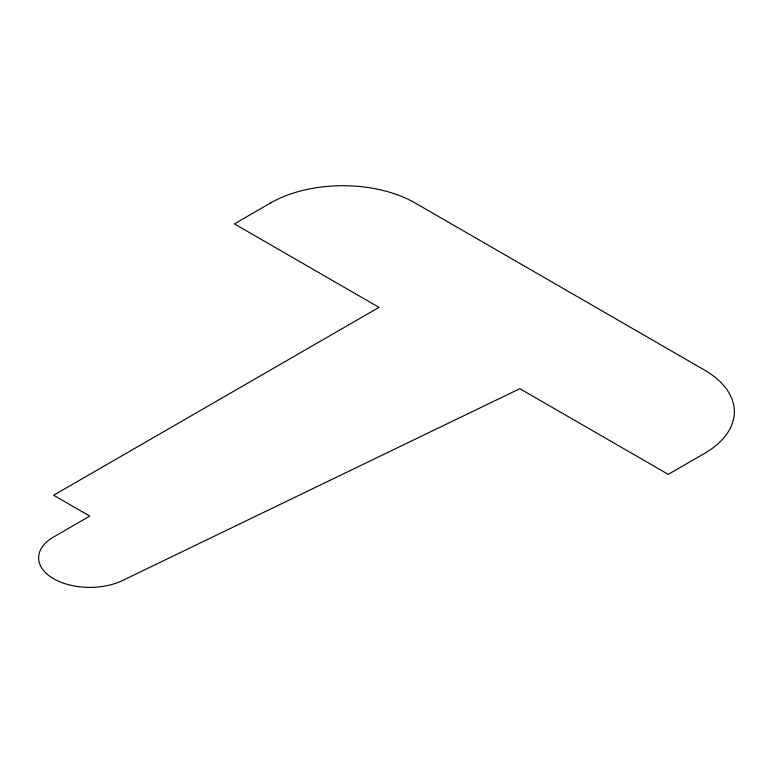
<?xml version="1.0" encoding="UTF-8"?>
<svg xmlns="http://www.w3.org/2000/svg" width="773" height="773" viewBox="0 0 773 773"><rect width="100%" height="100%" fill="white"/><g stroke="black" fill="none" stroke-linecap="round" stroke-linejoin="round"><path stroke-width="1.16" d="M270.54 202.999L234.383 223.88L379.002 307.374L53.608 495.242L89.765 516.113L53.608 536.984A51.134 29.519 0 0 0 51.772 577.615A51.134 29.519 0 0 0 121.96 580.794L519.842 388.684L668.239 474.361L704.396 453.49A102.258 59.038 0 0 0 704.396 369.996L415.159 202.999A102.258 59.038 0 0 0 270.54 202.999"/></g></svg>
